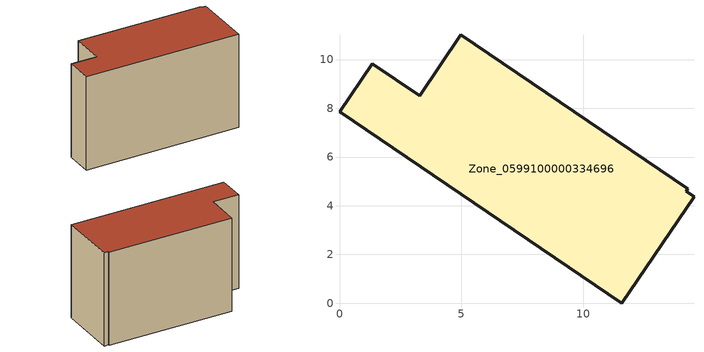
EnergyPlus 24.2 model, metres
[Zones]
Zone_0599100000334696
 floor ground (C_G): 14.3,4.7 14.24,4.6 14.56,4.38 11.6,0 0,7.85 1.34,9.83 3.29,8.51 4.98,11.02 z1.37
 wall outside (C_F): 14.3,4.7 4.98,11.02 3.29,8.51 1.34,9.83 0,7.85 11.6,0 14.56,4.38 14.24,4.6 14.3,4.7 z1.37:9.9
 roof outside (C_R): 14.24,4.6 14.3,4.7 4.98,11.02 3.29,8.51 1.34,9.83 0,7.85 11.6,0 14.56,4.38 z9.9
[BUILDING]
Pand.0599100000334696: North Axis=0; Terrain=City; Loads Convergence Tolerance Value=0.04; Temperature Convergence Tolerance Value=0.4; Solar Distribution=FullExterior; Maximum Number of Warmup Days=25; Minimum Number of Warmup Days=1
[Site:Location]
Rotterdam.The.Hague.AP_ZH_NLD Design_Conditions: Latitude=51.96; Longitude=4.45; Time Zone=1; Elevation=-4.5
[SITE:GROUNDTEMPERATURE:BUILDINGSURFACE]
18, 18, 18, 18, 18, 18, 18, 18, 18, 18, 18, 18
[MATERIAL] Thermal Absorptance=0.9; Solar Absorptance=0.7; Visible Absorptance=0.7
Name | Roughness | Thickness | Conductivity | Density | Specific Heat
G.TI.1975-1991 | MediumSmooth | 0.15 | 0.288461 | 540 | 1210
F.TI.1975-1991 | Rough | 0.3 | 0.230769 | 1920 | 840
R.TI.1975-1991 | MediumRough | 0.2 | 0.153846 | 1500 | 1000
[CONSTRUCTION]
C_G: G.TI.1975-1991
C_F: F.TI.1975-1991
C_R: R.TI.1975-1991
[ZONE]
Zone_0599100000334696: Type=1; Multiplier=1; Ceiling Height=Autocalculate; Volume=Autocalculate; Floor Area=autocalculate; Part of Total Floor Area=Yes
[ZONEINFILTRATION:DESIGNFLOWRATE]
Infil_Zone_0599100000334696: Zone or ZoneList or Space or SpaceList=Zone_0599100000334696; Schedule=AlwaysOn; Design Flow Rate Calculation Method=Flow/Area; Flow Rate per Floor Area=0.003; Constant Term Coefficient=1; Temperature Term Coefficient=0; Velocity Term Coefficient=0; Velocity Squared Term Coefficient=0
[HVACTEMPLATE:ZONE:IDEALLOADSAIRSYSTEM]
Zone_0599100000334696: Maximum Heating Supply Air Temperature=50; Minimum Cooling Supply Air Temperature=13; Maximum Heating Supply Air Humidity Ratio=0.0156; Minimum Cooling Supply Air Humidity Ratio=0.0077; Heating Limit=NoLimit; Cooling Limit=NoLimit; Dehumidification Control Type=ConstantSensibleHeatRatio; Cooling Sensible Heat Ratio=0.7; Dehumidification Setpoint=60; Humidification Control Type=None; Humidification Setpoint=30; Outdoor Air Method=None; Outdoor Air Flow Rate per Person=0.00944; Outdoor Air Flow Rate per Zone Floor Area=0; Outdoor Air Flow Rate per Zone=0; Demand Controlled Ventilation Type=None; Outdoor Air Economizer Type=NoEconomizer; Heat Recovery Type=None; Sensible Heat Recovery Effectiveness=0.7; Latent Heat Recovery Effectiveness=0.65
[ZONECONTROL:THERMOSTAT]
ThermostatControl_Zone_0599100000334696: Zone or ZoneList=Zone_0599100000334696; Control Type Schedule=DualSetpointControlType; Control 1=Thermostat_Zone_0599100000334696; Temperature Difference Between Cutout And Setpoint=0
[THERMOSTATSETPOINT:DUALSETPOINT]
Thermostat_Zone_0599100000334696: Heating Setpoint Temperature Schedule=HeatingSetpoint_Zone_0599100000334696; Cooling Setpoint Temperature Schedule=CoolingSetpoint_Zone_0599100000334696
[SCHEDULE:COMPACT]
HeatingSetpoint_Zone_0599100000334696: Through: 12/31, For: AllDays, Until: 24:00, 21
CoolingSetpoint_Zone_0599100000334696: Through: 12/31, For: AllDays, Until: 24:00, 24
DualSetpointControlType: Through: 12/31, For: AllDays, Until: 24:00, 4
AlwaysOn: Through: 12/31, For: AllDays, Until: 24:00, 1
